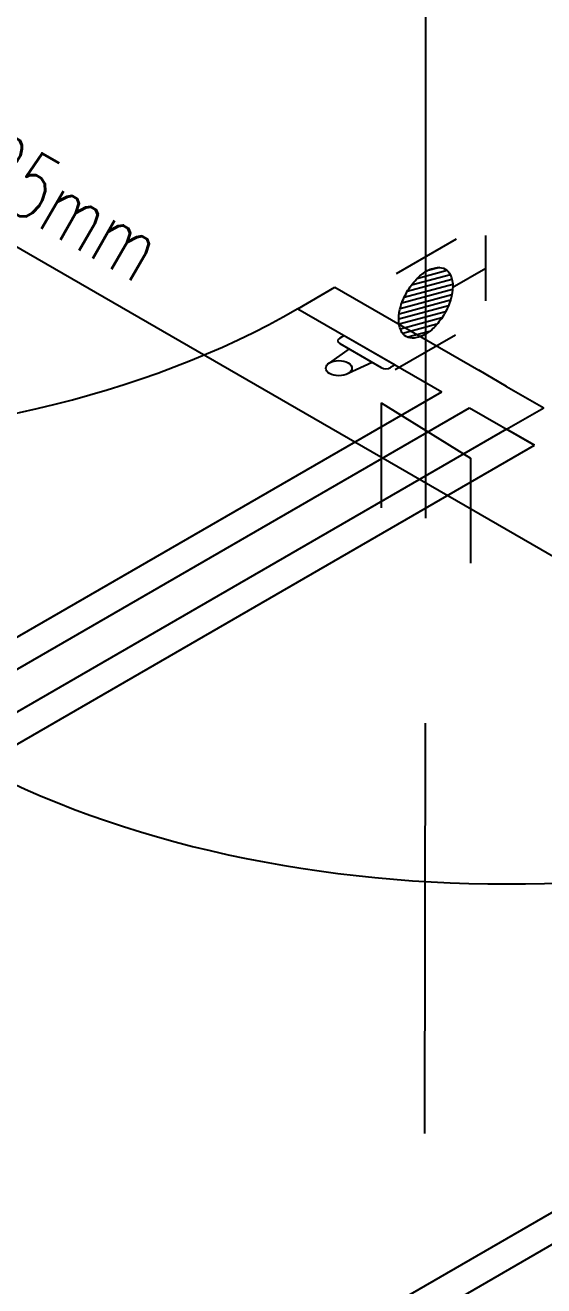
# Model space of a CAD drawing. Header units: millimetres. Extents: x 474.7 to 528.3, y 13.1 to 23.5.
# Drawn here: x 480.968 to 481.363, y 15.281 to 16.242 of the extents above; entities that cross this region are included whole.
import ezdxf

# ---------------------------------------------------------------- set-up
doc = ezdxf.new("R2010")
doc.units = ezdxf.units.MM
doc.header["$LTSCALE"] = 2.5
doc.linetypes.add('HIDDEN2', pattern=[0.1875, 0.125, -0.0625])
for name, color, linetype in [('AF-PVCH', 140, 'Continuous'), ('EIXO', 253, 'Continuous'), ('I-AGUA FRIA', 5, 'Continuous'), ('I-ARQ', 8, 'Continuous'), ('I-CONEXAO', 1, 'Continuous'), ('I-NORMO_INST', 4, 'Continuous')]:
    doc.layers.add(name, color=color, linetype=linetype)
doc.styles.add('25', font='ROMANS.SHX', dxfattribs={"width": 0.7, "height": 0.05})

# ---------------------------------------------------------------- blocks, each defined once
blk = doc.blocks.new('*X9')
at = {"color": 0}
for p, q in [((6.71331, 15.02358), (6.73027, 15.04054)), ((6.71493, 15.0199), (6.73672, 15.04169)), ((6.71741, 15.01708), (6.74237, 15.04203)), ((6.72036, 15.01472), (6.74747, 15.04183)), ((6.72377, 15.01283), (6.75214, 15.0412)), ((6.72754, 15.0113), (6.75647, 15.04022)), ((6.71402, 15.0296), (6.72138, 15.03696)), ((6.73171, 15.01017), (6.76039, 15.03884)), ((6.73625, 15.0094), (6.76394, 15.03709)), ((6.74118, 15.00902), (6.76708, 15.03492)), ((6.74659, 15.00914), (6.76973, 15.03228)), ((6.75269, 15.00993), (6.77179, 15.02902)), ((6.76017, 15.0121), (6.77237, 15.02431))]:
    blk.add_line(p, q, dxfattribs=at)
blk = doc.blocks.new('RG5')
at = {"layer": 'I-CONEXAO'}
for p, q in [((-0.05366, 0.00409), (-0.00782, 0.03057)), ((0.01, -0.0318), (0.05585, -0.00533)), ((-0.02417, -0.03891), (-0.0674, -0.01395)), ((-0.02013, -0.01162), (-0.04578, -0.02643))]:
    blk.add_line(p, q, dxfattribs=at)
blk.add_lwpolyline([(-0.02967, 0.00001, 0.161289), (-0.02777, -0.00571, 0.106183), (-0.02098, -0.01167, 0.070456), (-0.01194, -0.01515, 0.056723), (0, -0.0165, 0.056723), (0.01194, -0.01515, 0.070456), (0.02098, -0.01167, 0.106183), (0.02777, -0.00571, 0.161289), (0.02967, 0.00001, 0.161289), (0.02777, 0.00574, 0.106183), (0.02098, 0.01169, 0.070456), (0.01194, 0.01517, 0.056723), (0, 0.01653, 0.056723), (-0.01194, 0.01517, 0.070456), (-0.02098, 0.01169, 0.106183), (-0.02777, 0.00574, 0.161289)], format="xyb", close=True, dxfattribs=at)
at = {"color": 8}
blk.add_blockref('*X9', (-6.74278, -15.0255), dxfattribs=at)
blk = doc.blocks.new('*U13')
blk.add_line((0, 0.96404), (0, 2.09586))
at = {"layer": 'EIXO', "linetype": 'HIDDEN2'}
blk.add_line((-0.00115, -0.0003, -2.96532), (0, 0.96404), dxfattribs=at)
at = {"layer": 'AF-PVCH', "xscale": -1, "rotation": 59.99999999999946}
blk.add_blockref('RG5', (0, 1.10126), dxfattribs=at)

msp = doc.modelspace()

# ---------------------------------------------------------------- linework, layer by layer
at = {"layer": 'I-AGUA FRIA'}
msp.add_line((479.52654, 16.90138, 12.60067), (483.2681, 14.74119, 12.60067), dxfattribs=at)
at = {"layer": 'I-ARQ', "extrusion": (0, 0.816497, 0.57735)}
for p, q in [((481.17553, 16.02582, 9.24338), (481.20382, 16.04215, 9.22028)), ((481.20382, 16.04215, 9.22028), (481.31342, 15.97887, 9.30977)), ((481.17553, 16.02582, 9.24338), (481.28513, 15.96254, 9.33287)), ((481.21095, 16.00538, 9.27229), (481.20741, 16.00334, 9.27518)), ((481.20741, 15.99925, 9.28095), (481.23911, 15.98095, 9.30684)), ((481.21095, 16.00538, 9.27229), (481.24972, 15.98299, 9.30395)), ((481.21452, 15.99515, 9.28676), (481.19972, 15.98453, 9.30177)), ((481.23224, 15.98492, 9.30123), (481.21386, 15.97637, 9.31332)), ((481.24972, 15.98299, 9.30395), (481.24618, 15.98095, 9.30684)), ((481.33463, 15.96663, 9.32709), (481.31342, 15.97887, 9.30977)), ((480.42953, 15.46856, 10.03146), (481.28513, 15.96254, 9.33287)), ((481.33463, 15.96663, 9.32709), (481.36291, 15.9503, 9.35019)), ((480.45075, 15.45632, 10.04878), (481.30635, 15.9503, 9.35019)), ((481.30635, 15.9503, 9.35019), (481.35584, 15.92172, 9.3906)), ((481.33463, 15.93397, 9.37328), (481.36291, 15.9503, 9.35019)), ((481.33463, 15.93397, 9.37328), (480.91037, 15.68902, 9.71969)), ((481.35584, 15.92172, 9.3906), (481.33463, 15.93397, 9.37328)), ((480.93158, 15.67677, 9.73701), (481.35584, 15.92172, 9.3906)), ((481.0129, 15.13176, 10.50777), (481.8685, 15.62574, 9.80918)), ((481.03411, 15.11951, 10.5251), (481.88971, 15.61349, 9.8265))]:
    msp.add_line(p, q, dxfattribs=at)
msp.add_circle((-481.20679, -1.62674, 18.4217), 0.01, dxfattribs=at)
for centre, radius, start, end in [((-480.75127, -2.12959, 18.4217), 0.6, 45, 135), ((-481.21095, -1.66284, 18.4217), 0.005, 315, 45), ((-481.24265, -1.63114, 18.4217), 0.005, 45, 135), ((-481.33463, -1.54623, 18.4217), 0.6, 45, 135)]:
    msp.add_arc(centre, radius, start, end, dxfattribs=at)
at = {"layer": 'I-CONEXAO', "elevation": 12.60067}
for points in [[(481.23896, 15.95408), (481.30702, 15.91202)], [(481.23896, 15.95408), (481.23896, 15.87408)], [(481.30702, 15.91202), (481.30702, 15.83202)]]:
    msp.add_lwpolyline(points, dxfattribs=at)

# ---------------------------------------------------------------- block references
at = {"layer": 'I-AGUA FRIA'}
msp.add_blockref('*U13', (481.27299, 14.92901, 12.60067), dxfattribs=at)

# ---------------------------------------------------------------- texts
at = {"layer": 'I-NORMO_INST', "style": '25', "width": 0.7}
msp.add_text('25mm', height=0.05, rotation=330, dxfattribs=at).set_placement((480.92316, 16.11957, 12.60067))

doc.saveas('drawing.dxf')
